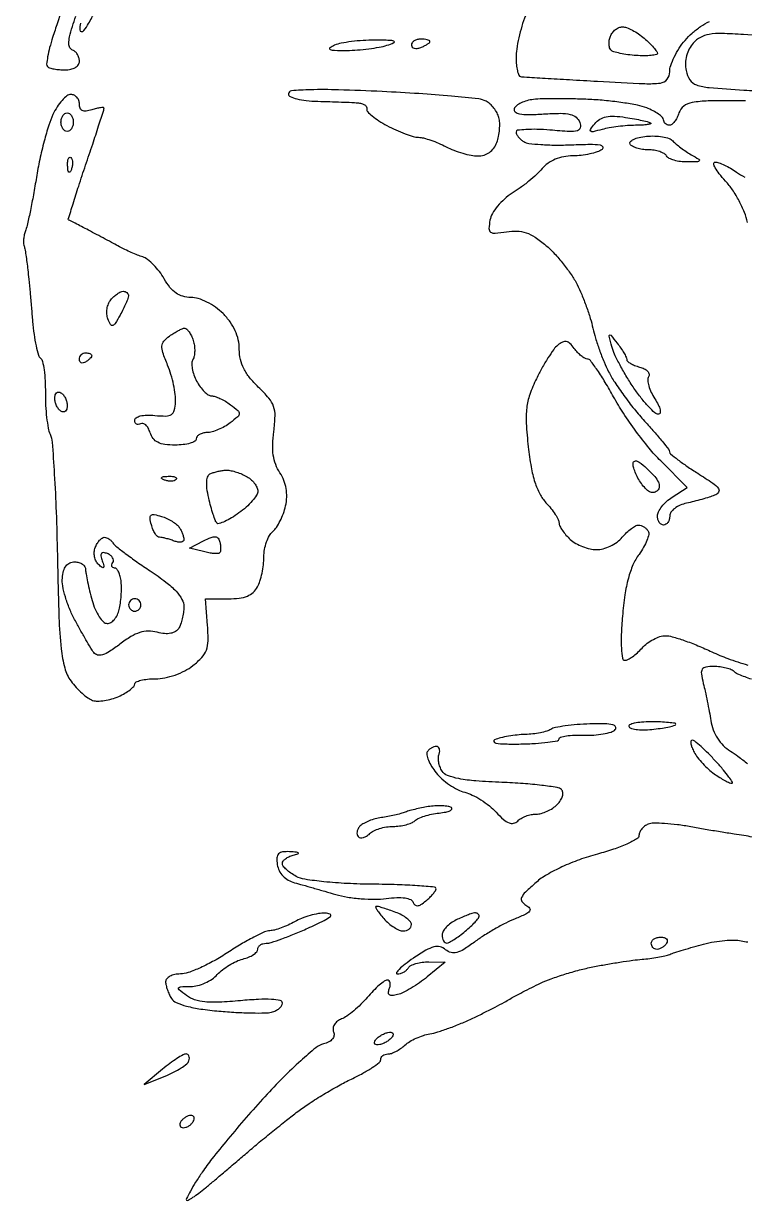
# Model space of a CAD drawing. Extents: x 0 to 102, y 0 to 135.
# Drawn here: x 80.87 to 90.79, y 51.62 to 67.81 of the extents above; entities that cross this region are included whole.
import ezdxf

# ---------------------------------------------------------------- set-up
doc = ezdxf.new("R2010")
doc.units = 0
doc.header["$MEASUREMENT"] = 0

msp = doc.modelspace()

# ---------------------------------------------------------------- linework, layer by layer
for points in [[(81.580833, 68.576459, -0.000082), (81.449096, 68.169478, -0.000078), (81.335491, 67.818898, -0.000374), (81.270583, 67.619209, 0.014102), (81.229288, 67.479205, 0.020731), (81.201652, 67.353949, 0.016828), (81.187064, 67.251947, 0.227244), (81.199241, 67.217359, 0.126259), (81.228716, 67.199922, 0.024905), (81.288979, 67.185607, 0.024952), (81.36273, 67.1757, 0.020912), (81.4416, 67.1724, 0.054559), (81.519632, 67.18094, 0.082093), (81.583015, 67.206391, 0.104704), (81.624213, 67.245104, 0.153142), (81.639, 67.29225, 0.072343), (81.631997, 67.340397, 0.066559), (81.611508, 67.386058, 0.070357), (81.581188, 67.422409, 0.103713), (81.545411, 67.443296, -0.199137), (81.508149, 67.475641, -0.113425), (81.493926, 67.534553, -0.060013), (81.504099, 67.627622, -0.017308), (81.54184, 67.767596, -0.005163), (81.587866, 67.912128, -0.002009)], [(81.65388, 67.813923, 0.067411), (81.642472, 67.7223, 0.387706), (81.664056, 67.699153, 0.244846), (81.700512, 67.714552, 0.046444), (81.765818, 67.810404, 0.012046), (81.852327, 67.9761, 0.002064)], [(87.775687, 67.917095, 0.022619), (87.725869, 67.774165, 0.017122), (87.683813, 67.613429, 0.017406), (87.654712, 67.459509, 0.038031), (87.6456, 67.339888, 0.023701), (87.650207, 67.242751, 0.036235), (87.664238, 67.159626, 0.040401), (87.684458, 67.098698, 0.268922), (87.70905, 67.080227, 0.014514), (87.756876, 67.075923, 0.000204), (88.045889, 67.058465, 0.000569), (88.38105, 67.03874, 0.000375), (88.766634, 67.016777, 0.002493), (89.419607, 66.983341, 0.043583), (89.631683, 66.992027, 0.189694), (89.723887, 67.042755, 0.175093), (89.760684, 67.144759, -0.08199), (89.775166, 67.232726, -0.031186), (89.82248, 67.348121, -0.029864), (89.89059, 67.469547, -0.032164), (89.971173, 67.578869, -0.038495), (90.068382, 67.677833, -0.031376), (90.186231, 67.768291, -0.032418), (90.305976, 67.837988, -0.06846)], [(91.3257, 67.617672), (90.775599, 67.657496, 0.01072), (90.475337, 67.672771, 0.049287), (90.301666, 67.66075, 0.085049), (90.183445, 67.619291, 0.083185), (90.084735, 67.54061, 0.062188), (90.028994, 67.460453, 0.057397), (89.992838, 67.366885, 0.056272), (89.978415, 67.265746, 0.055241), (89.986748, 67.163283, 0.095915), (90.038225, 67.035428, 0.16915), (90.127029, 66.96627, 0.060738), (90.30359, 66.929521, 0.004795), (90.782191, 66.893902, 0.01136), (91.09028, 66.880962, 0.011935)], [(90.802651, 66.748928, 0.004389), (90.287951, 66.744692, 0.041353), (90.068219, 66.722719, 0.115557), (89.952933, 66.672281, 0.156497), (89.8875, 66.5802, -0.039709), (89.861132, 66.515447, -0.0497), (89.826396, 66.460702, -0.058089), (89.788984, 66.422942, -0.170109), (89.754899, 66.411, -0.093117), (89.724781, 66.416658, -0.096355), (89.699177, 66.432836, -0.099208), (89.68204, 66.456973, -0.105293), (89.676, 66.485336, 0.203556), (89.661391, 66.519735, 0.0385), (89.607659, 66.564134, 0.035571), (89.532441, 66.609479, 0.026021), (89.44335, 66.649198, 0.042895), (89.317867, 66.685498, 0.012172), (89.117508, 66.720206, 0.012167), (88.888394, 66.748494, 0.012595), (88.6608, 66.765211, 0.005964), (88.433732, 66.773436, 0.005937), (88.206195, 66.776258, 0.005831), (88.007344, 66.774044, 0.02309), (87.88541, 66.765622, 0.038955), (87.796257, 66.748197, 0.044197), (87.714742, 66.717587, 0.049273), (87.651711, 66.679287, 0.140515), (87.621058, 66.638722, 0.327914), (87.632893, 66.595252, 0.124039), (87.693687, 66.56778, 0.048745), (87.817899, 66.557798, 0.011646), (88.025104, 66.566196, -0.013162), (88.257314, 66.574903, -0.060192), (88.391266, 66.560233, -0.114542), (88.472712, 66.520143, -0.130455), (88.523516, 66.449853, -0.141282), (88.529831, 66.37635, -0.288543), (88.491626, 66.335897, -0.076913), (88.383645, 66.325214, -0.006958), (88.11231, 66.343917, 0.013083), (87.933362, 66.354052, 0.0219), (87.782696, 66.352035, 0.017831), (87.66673, 66.341238, 0.37706), (87.6456, 66.317203, 0.122765), (87.653022, 66.287429, 0.04711), (87.676664, 66.251561, 0.04303), (87.710889, 66.215762, 0.040689), (87.75135, 66.185604, 0.110686), (87.8215, 66.16089, 0.013003), (87.987569, 66.145527, 0.015065), (88.188689, 66.138261, 0.011805), (88.407, 66.142108, -0.007105), (88.665578, 66.149098, -0.041007), (88.801919, 66.139654, -0.239755), (88.838885, 66.113166, -0.378599), (88.83, 66.077693, -0.070446), (88.762308, 66.044082, -0.026034), (88.659367, 66.015797, -0.025188), (88.542215, 65.996201, -0.027674), (88.427322, 65.989295, 0.046054), (88.302014, 65.977135, 0.051119), (88.185565, 65.942267, 0.054043), (88.084404, 65.886863, 0.065048), (88.004322, 65.813893, -0.030925), (87.92919, 65.735436, -0.01421), (87.822426, 65.642401, -0.014012), (87.704177, 65.550561, -0.018831), (87.591838, 65.474581, 0.043067), (87.487467, 65.396368, 0.037887), (87.39309, 65.298234, 0.039794), (87.321504, 65.195941, 0.085751), (87.287745, 65.106241, 0.033513), (87.273432, 64.989396, 0.258902), (87.296622, 64.941608, 0.179333), (87.356837, 64.925756, 0.015854), (87.515387, 64.94635, -0.049518), (87.659647, 64.955294, -0.074277), (87.783437, 64.932088, -0.063936), (87.90775, 64.870296, -0.027634), (88.05584, 64.759055, -0.030375), (88.172066, 64.648535, -0.018936), (88.294918, 64.506171, -0.018985), (88.40579, 64.356048, -0.032428), (88.484985, 64.221908, -0.018353), (88.549007, 64.082969, -0.011966), (88.613062, 63.918387, -0.012039), (88.667896, 63.754651, -0.022404), (88.7031, 63.6192, 0.022314), (88.738249, 63.483857, 0.012042), (88.792896, 63.320486, 0.011972), (88.856686, 63.15642, 0.018431), (88.920394, 63.018101, 0.028548), (89.00335, 62.875064, 0.012215), (89.129471, 62.69348, 0.01204), (89.273666, 62.505978, 0.015521), (89.415408, 62.341301, -0.006084), (89.546112, 62.19512, -0.009034), (89.656669, 62.063682, -0.004832), (89.746348, 61.950857, -0.155682), (89.758338, 61.918318, 0.214589), (89.772991, 61.88925, 0.007744), (89.873172, 61.810595, 0.013), (89.998197, 61.720556, 0.008612), (90.146084, 61.623474, -0.0087), (90.352008, 61.488239, -0.079275), (90.429808, 61.414781, -0.319227), (90.431736, 61.363879, -0.15731), (90.378734, 61.321141, -0.016064), (90.303851, 61.295122, -0.00691), (90.202454, 61.265033, -0.006829), (90.09351, 61.235936, -0.008965), (89.99325, 61.212523, 0.048658), (89.904245, 61.184139, 0.059972), (89.828941, 61.140445, 0.071463), (89.777706, 61.088918, 0.161347), (89.7606, 61.037288, -0.065727), (89.754277, 60.989393, -0.083036), (89.735749, 60.948803, -0.099156), (89.708262, 60.921655, -0.14642), (89.676, 60.912, -0.146046), (89.643738, 60.921629, -0.099209), (89.616251, 60.948704, -0.083165), (89.597724, 60.989184, -0.065914), (89.5914, 61.03695, -0.122353), (89.605648, 61.094304, -0.045333), (89.651406, 61.164513, -0.041542), (89.717515, 61.2353, -0.039141), (89.795677, 61.295747), (89.999953, 61.429594), (89.636677, 61.79287, -0.024747), (89.476985, 61.969203, -0.013162), (89.29635, 62.201897, -0.013071), (89.123849, 62.449951, -0.019784), (88.98825, 62.675169, 0.010332), (88.873524, 62.874136, 0.015592), (88.764751, 63.042024, 0.010332), (88.668873, 63.17443, 0.231525), (88.627827, 63.195196, -0.12971), (88.591748, 63.205232, -0.037138), (88.54355, 63.238457, -0.03469), (88.492715, 63.285543, -0.030745), (88.446631, 63.341057, 0.040559), (88.388017, 63.408914, 0.145098), (88.337951, 63.43556, 0.166796), (88.285787, 63.42876, 0.0582), (88.22143, 63.38692, 0.062682), (88.164252, 63.325896, 0.014828), (88.085533, 63.210342, 0.015032), (88.00238, 63.071086, 0.014311), (87.926299, 62.924814, 0.028432), (87.835853, 62.707351, 0.054739), (87.793268, 62.523765, 0.044303), (87.786885, 62.3112, 0.013061), (87.814473, 61.986077, 0.015874), (87.854015, 61.710504, 0.033365), (87.905605, 61.500569, 0.043183), (87.972254, 61.340245, 0.06858), (88.058149, 61.219225, -0.020844), (88.126922, 61.139617, -0.024452), (88.185028, 61.058558, -0.024448), (88.226769, 60.986351, -0.119378), (88.2378, 60.940809, 0.117275), (88.247995, 60.897942, 0.032728), (88.283246, 60.838106, 0.031112), (88.333299, 60.773619, 0.028256), (88.392511, 60.713612, 0.055476), (88.466882, 60.659986, 0.036201), (88.562638, 60.614729, 0.036231), (88.663772, 60.583807, 0.056131), (88.75441, 60.5736, 0.068475), (88.844344, 60.585975, 0.043661), (88.943292, 60.623302, 0.043197), (89.035781, 60.678035, 0.060577), (89.10647, 60.7428, -0.025184), (89.167838, 60.807567, -0.029474), (89.232415, 60.862297, -0.030558), (89.291447, 60.901229, -0.131228), (89.331779, 60.912, -0.087306), (89.366328, 60.905921, -0.053347), (89.403616, 60.887681, -0.051439), (89.437843, 60.86088, -0.062611), (89.46338, 60.829212, -0.191939), (89.471732, 60.781784, -0.041739), (89.447642, 60.700581, -0.037813), (89.40182, 60.605092, -0.028418), (89.337956, 60.507575, 0.057296), (89.255051, 60.363505, 0.036362), (89.191315, 60.180427, 0.029252), (89.143694, 59.95004, 0.015428), (89.110313, 59.659762, 0.010193), (89.0941, 59.403787, 0.024135), (89.09513, 59.212829, 0.025998), (89.109254, 59.079621, 0.368765), (89.143018, 59.0508, 0.125925), (89.185172, 59.061588, 0.029805), (89.247152, 59.100502, 0.02882), (89.315129, 59.155234, 0.02494), (89.3799, 59.22, -0.048213), (89.450971, 59.284748, -0.039764), (89.537709, 59.339497, -0.041352), (89.626257, 59.377029, -0.079729), (89.702099, 59.3892, -0.07026), (89.795718, 59.375979, -0.013528), (89.95935, 59.32399, -0.01416), (90.148372, 59.252193, -0.012639), (90.340423, 59.167209, 0.024264), (90.560059, 59.076064, 0.013621), (90.834601, 58.985813, 0.013568)], [(90.828522, 65.0739, 0.048011), (90.788786, 65.211363, 0.027151), (90.716172, 65.369016, 0.026881), (90.624878, 65.521431, 0.039506), (90.527661, 65.64354, -0.019334), (90.441377, 65.743379, -0.042747), (90.385514, 65.827066, -0.086368), (90.366571, 65.88222, -0.461447), (90.384634, 65.9034, -0.085864), (90.435803, 65.894548, -0.022961), (90.51255, 65.863132, -0.02257), (90.597817, 65.818788, -0.02158), (90.680063, 65.766318, 0.033141), (90.792341, 65.698288, 0.102486)], [(90.88385, 58.789377, -0.007432), (90.711984, 58.854779, -0.092225), (90.65313, 58.891875, 0.090136), (90.608175, 58.920472, 0.032887), (90.536314, 58.944367, 0.031318), (90.452482, 58.96072, 0.03252), (90.368318, 58.9662, 0.036164), (90.255819, 58.958053, 0.21969), (90.208125, 58.927003, 0.18007), (90.195455, 58.866024, 0.023421), (90.222073, 58.73355, -0.007312), (90.247674, 58.624457, -0.003763), (90.2767, 58.487166, -0.003739), (90.304453, 58.345418, -0.00564), (90.326312, 58.221495, 0.049253), (90.360485, 58.093926, 0.052602), (90.418443, 57.97848, 0.053817), (90.497794, 57.879933, 0.056353), (90.595226, 57.802301, -0.020117), (90.699746, 57.730732, -0.008872), (90.832253, 57.628235, -0.008764)], [(90.895669, 56.61603, 0.045261), (90.781537, 56.641115, -0.006619), (90.646895, 56.659969, -0.002399), (90.456294, 56.690174, -0.002378), (90.247941, 56.725235, -0.002831), (90.051714, 56.760362, 0.013794), (89.86591, 56.789434, 0.016319), (89.688913, 56.806297, 0.015274), (89.5399, 56.811039, 0.092177), (89.464118, 56.797047, 0.066863), (89.415747, 56.770626, 0.062353), (89.374765, 56.731829, 0.066585), (89.347005, 56.687083, 0.105968), (89.3376, 56.643205, -0.270582), (89.308812, 56.593903, -0.022411), (89.171097, 56.524128, -0.02491), (88.986979, 56.451794, -0.015864), (88.76655, 56.385342, 0.02127), (88.518252, 56.307551, 0.021506), (88.278393, 56.209194, 0.022828), (88.070291, 56.101434, 0.04759), (87.921676, 55.995659, 0.012006), (87.774957, 55.862314, 0.096861), (87.7226, 55.788349, 0.258794), (87.727166, 55.733858, 0.118172), (87.781352, 55.683837, -0.094405), (87.832706, 55.640717, -0.351755), (87.833006, 55.601396, -0.117396), (87.77891, 55.558695, -0.01277), (87.632175, 55.495102, 0.02225), (87.504109, 55.436692, 0.012025), (87.351711, 55.354138, 0.011956), (87.200257, 55.262443, 0.018431), (87.07435, 55.175345, -0.018538), (86.927782, 55.074002, -0.077725), (86.829945, 55.031158, -0.132884), (86.752073, 55.031673, -0.105867), (86.677343, 55.070747, 0.116231), (86.600194, 55.109095, 0.122553), (86.51563, 55.10791, 0.068728), (86.404947, 55.061745, 0.016116), (86.234904, 54.95404, 0.01348), (86.118521, 54.870283, 0.03168), (86.037647, 54.800191, 0.071581), (86.002839, 54.754444, 0.572003), (86.013569, 54.7362, 0.074353), (86.055407, 54.742456, 0.053132), (86.09902, 54.761051, 0.053111), (86.137755, 54.788432, 0.074082), (86.1651, 54.8208, -0.140789), (86.200723, 54.853163, -0.043591), (86.268901, 54.879655, -0.039702), (86.354065, 54.897285, -0.034546), (86.445043, 54.902358), (86.6727, 54.899315), (86.424925, 54.696769, -0.019023), (86.318265, 54.616147, -0.01744), (86.202711, 54.541372, -0.017751), (86.094931, 54.481937, -0.05322), (86.016392, 54.452184, -0.035134), (85.943323, 54.43847, -0.181373), (85.904078, 54.448221, -0.268165), (85.889948, 54.477895, -0.071826), (85.901962, 54.530873, 0.053132), (85.914275, 54.577111, 0.095978), (85.912819, 54.616136, 0.14454), (85.898313, 54.641722, 0.194382), (85.873865, 54.6516, 0.159019), (85.833829, 54.638537, 0.020701), (85.762639, 54.581882, 0.022419), (85.681652, 54.505152, 0.017013), (85.599735, 54.414263, -0.0228), (85.511896, 54.319043, -0.020833), (85.413164, 54.229172, -0.021349), (85.318224, 54.156384, -0.061325), (85.245037, 54.11745, 0.072219), (85.188196, 54.085611, 0.091275), (85.147911, 54.040954, 0.104459), (85.129649, 53.989938, 0.126165), (85.13549, 53.939545, -0.13266), (85.140851, 53.887498, -0.135577), (85.119175, 53.840319, -0.102577), (85.069876, 53.801567, -0.053373), (84.996218, 53.774254, 0.110352), (84.892659, 53.721874, 0.011294), (84.683206, 53.5416, 0.013659), (84.441531, 53.311636, 0.010495), (84.190037, 53.048046, 0.006148), (83.934464, 52.761678, 0.005769), (83.680453, 52.463026, 0.005751), (83.461262, 52.192945, 0.019713), (83.327977, 52.010461, 0.007944), (83.23764, 51.871223, 0.012858), (83.1658, 51.749708, 0.006547), (83.110476, 51.647251, 0.327903), (83.113747, 51.625853, 0.338714), (83.133573, 51.623216, 0.013141), (83.20068, 51.664104, 0.018682), (83.281612, 51.720773, 0.011512), (83.372663, 51.793093, 0.001719), (83.486153, 51.888241, 0.000705), (83.63952, 52.018093, 0.000698), (83.803779, 52.157959, 0.000894), (83.954556, 52.287176, -0.004585), (84.112876, 52.420843, -0.002862), (84.300685, 52.574675, -0.002871), (84.487554, 52.72419, -0.005212), (84.6423, 52.843953, -0.016664), (84.800865, 52.955934, -0.0095), (84.999338, 53.081078, -0.00948), (85.204113, 53.199579, -0.015479), (85.38255, 53.291274, 0.014614), (85.536516, 53.370057, 0.021532), (85.666357, 53.448816, 0.017821), (85.765055, 53.519866, 0.231829), (85.7844, 53.559347, -0.127744), (85.792032, 53.588732, -0.100746), (85.813507, 53.613766, -0.089411), (85.845632, 53.630596, -0.07621), (85.883489, 53.6364, 0.087477), (85.930827, 53.644746, 0.032674), (85.992819, 53.67201, 0.031158), (86.057962, 53.711233, 0.032837), (86.11653, 53.757626, -0.050459), (86.183033, 53.806598, -0.027451), (86.273148, 53.853399, -0.02707), (86.37096, 53.891337, -0.038398), (86.461592, 53.913431, 0.035563), (86.568229, 53.938788, 0.011394), (86.722518, 53.991176, 0.011303), (86.892161, 54.057507, 0.012402), (87.0534, 54.129538, 0.003804), (87.208456, 54.204927, 0.004017), (87.359546, 54.281331, 0.003841), (87.488719, 54.349223, 0.018152), (87.561, 54.391369, -0.016808), (87.629166, 54.431361, -0.004791), (87.737602, 54.488835, -0.004818), (87.86133, 54.551399, -0.005091), (87.984, 54.610405, -0.023264), (88.127427, 54.669637, -0.010985), (88.317377, 54.73325, -0.01086), (88.519501, 54.791254, -0.015064), (88.7031, 54.833782, -0.006097), (88.883652, 54.867627, -0.005072), (89.076397, 54.899318, -0.005123), (89.253498, 54.92474, -0.013818), (89.3799, 54.938022, 0.013343), (89.486376, 54.949108, 0.011853), (89.596423, 54.966205, 0.011986), (89.694713, 54.986315, 0.0354), (89.7606, 55.006447, -0.01515), (89.83079, 55.031041, -0.003542), (89.949917, 55.067845, -0.003649), (90.087643, 55.108234, -0.003575), (90.226883, 55.146892, -0.022992), (90.369909, 55.178528, -0.021278), (90.51898, 55.19789, -0.021815), (90.653087, 55.203659, -0.063872), (90.744676, 55.191852, 0.060131), (90.833065, 55.179787, 0.024433)]]:
    msp.add_lwpolyline(points, format="xyb")
for points in [[(89.1105, 67.7646, -0.092077), (89.167677, 67.753981, -0.02979), (89.246361, 67.718195, -0.028554), (89.330954, 67.667086, -0.028474), (89.409255, 67.606627, -0.014175), (89.47902, 67.542567, -0.01933), (89.537895, 67.480746, -0.016472), (89.582169, 67.427036, -0.165604), (89.5914, 67.39993, -0.356827), (89.576561, 67.381785, -0.024235), (89.505818, 67.370994, -0.026035), (89.411756, 67.366208, -0.015669), (89.300058, 67.369845, -0.016927), (89.184296, 67.381195, -0.020834), (89.077405, 67.399902, -0.019757), (88.99037, 67.422536, -0.12349), (88.951207, 67.445993, -0.128749), (88.932789, 67.477477, -0.058521), (88.925307, 67.524958, -0.052404), (88.928897, 67.579849, -0.049136), (88.943793, 67.634051, -0.071513), (88.971657, 67.68396, -0.063704), (89.013428, 67.726251, -0.066847), (89.062178, 67.754871, -0.099669)], [(85.6998, 67.581021, 0.017149), (85.541637, 67.576629, 0.01624), (85.381228, 67.561419, 0.016439), (85.240283, 67.53869, 0.053325), (85.1499, 67.5108, 0.046299), (85.084849, 67.475399, 0.598508), (85.086986, 67.453837, 0.094111), (85.146088, 67.441504, 0.006349), (85.3191, 67.440579, 0.016683), (85.464156, 67.446488, 0.013235), (85.620223, 67.462232, 0.013443), (85.764286, 67.484579, 0.0323), (85.869, 67.5108, 0.021925), (85.966573, 67.546835, 0.666152), (85.966532, 67.565977, 0.093106), (85.909353, 67.578028, 0.003875)], [(86.3343, 67.5954, 0.062722), (86.285779, 67.589289, 0.08088), (86.244677, 67.571329, 0.098158), (86.217171, 67.544707, 0.152681), (86.2074, 67.513455, 0.184534), (86.217762, 67.486334, 0.147206), (86.244677, 67.469886, 0.100118), (86.285709, 67.467558, 0.055937), (86.3343, 67.480206, 0.02136), (86.382908, 67.501282, 0.030395), (86.423923, 67.524365, 0.030693), (86.45383, 67.546389, 0.222225), (86.4612, 67.562151, 0.289661), (86.453071, 67.575005, 0.046727), (86.423923, 67.585633, 0.039339), (86.38293, 67.592991, 0.024748)], [(85.80555, 66.874046, 0.003941), (85.203384, 66.897611, 0.014005), (84.817178, 66.898855, 0.012654), (84.55592, 66.885757, 0.392298), (84.5154, 66.842061, 0.296506), (84.539729, 66.804642, 0.042535), (84.630325, 66.773328, 0.035926), (84.759192, 66.750418, 0.020441), (84.91725, 66.740407, -0.001977), (85.081876, 66.736072, -0.002059), (85.244226, 66.730485, -0.001979), (85.384548, 66.724521, -0.009026), (85.46606, 66.719257, -0.048045), (85.520861, 66.709367, -0.077208), (85.563957, 66.689671, -0.109753), (85.58903, 66.663782, -0.209043), (85.59296, 66.63561, 0.26277), (85.601981, 66.598802, 0.030951), (85.665772, 66.538821, 0.030615), (85.757006, 66.472086, 0.020296), (85.869, 66.406506, 0.016541), (85.992515, 66.345914, 0.016952), (86.11877, 66.294149, 0.016954), (86.23108, 66.25677, 0.065535), (86.30348, 66.245346, -0.057231), (86.372986, 66.235554, -0.018649), (86.472392, 66.205718, -0.018312), (86.581251, 66.164057, -0.019653), (86.68418, 66.115421, 0.027728), (86.791102, 66.066993, 0.021564), (86.912035, 66.026013, 0.022019), (87.028408, 65.997587, 0.048247), (87.119576, 65.988521, 0.072895), (87.205446, 66.00087, 0.082716), (87.28015, 66.037272, 0.081516), (87.339835, 66.096452, 0.068271), (87.3819, 66.175195, 0.038748), (87.405469, 66.258139, 0.028648), (87.418986, 66.352605, 0.029218), (87.421397, 66.443868, 0.056003), (87.410906, 66.516274, 0.061243), (87.385418, 66.58044, 0.041785), (87.3421, 66.645989, 0.041936), (87.288772, 66.703083, 0.063959), (87.233182, 66.741764, 0.093271), (87.131907, 66.772446, 0.003944), (86.757104, 66.810159, 0.006668), (86.30982, 66.845595, 0.004682)], [(81.521739, 66.834, 0.166101), (81.467806, 66.815575, 0.044813), (81.400613, 66.753233, 0.040242), (81.332602, 66.664293, 0.03238), (81.274057, 66.55905, 0.035355), (81.21734, 66.413786, 0.011324), (81.153514, 66.190908, 0.011235), (81.093473, 65.938793, 0.012329), (81.046844, 65.6919, -0.00436), (81.006147, 65.45585, -0.005365), (80.963899, 65.236382, -0.004482), (80.924816, 65.052902, -0.038559), (80.900396, 64.9728, 0.034892), (80.88325, 64.918003, 0.029707), (80.872755, 64.858326, 0.030793), (80.869797, 64.802698, 0.070636), (80.876031, 64.7613, -0.028362), (80.887484, 64.713211, -0.005803), (80.901884, 64.626998, -0.006094), (80.916253, 64.526271, -0.00569), (80.928522, 64.4229, -0.00264), (80.941596, 64.294499, -0.000923), (80.959084, 64.109689, -0.000916), (80.977579, 63.90626, -0.001071), (80.994372, 63.71305, 0.013344), (81.014303, 63.534609, 0.018397), (81.042332, 63.375822, 0.015205), (81.073846, 63.248104, 0.16806), (81.103362, 63.20545, -0.182848), (81.130717, 63.163389, -0.018834), (81.151965, 63.044786, -0.021503), (81.166318, 62.896679, -0.015563), (81.170047, 62.7309, 0.015038), (81.17375, 62.55819, 0.015849), (81.187858, 62.389031, 0.015664), (81.209159, 62.244398, 0.066126), (81.235809, 62.161092, -0.092577), (81.264497, 62.051954, -0.003218), (81.293555, 61.612194, -0.005906), (81.318498, 61.090022, -0.004083), (81.334914, 60.498658, 0.002967), (81.356809, 59.640896, 0.019153), (81.386993, 59.208881, 0.039131), (81.436626, 58.945523, 0.091293), (81.522952, 58.765244, 0.027692), (81.593741, 58.678423, 0.025668), (81.675419, 58.597611, 0.026566), (81.75559, 58.533357, 0.073809), (81.819629, 58.500411, 0.084393), (81.888241, 58.489379, 0.034873), (81.982307, 58.496796, 0.033249), (82.084319, 58.51906, 0.03656), (82.179179, 58.554164, 0.024801), (82.263891, 58.597956, 0.033423), (82.335416, 58.646213, 0.03532), (82.38674, 58.692233, 0.194712), (82.4004, 58.72598, -0.296147), (82.418251, 58.753475, -0.04369), (82.484028, 58.776138, -0.037594), (82.575987, 58.791859, -0.023547), (82.685091, 58.797, 0.050048), (82.813463, 58.809882, 0.0346), (82.954306, 58.848739, 0.034451), (83.089329, 58.906983, 0.047635), (83.200248, 58.978285, 0.038619), (83.322626, 59.090864, 0.100134), (83.385, 59.192535, 0.084983), (83.408441, 59.320539, 0.022735), (83.401398, 59.528185), (83.372081, 59.8968), (83.686964, 59.8968, 0.030264), (83.837514, 59.905921, 0.066387), (83.949029, 59.934824, 0.085788), (84.030529, 59.985618, 0.087953), (84.089423, 60.060438, 0.047697), (84.123049, 60.140849, 0.022909), (84.151274, 60.249152, 0.022475), (84.170594, 60.365759, 0.02982), (84.177, 60.473079, -0.043611), (84.185977, 60.575804, -0.039988), (84.212679, 60.678549, -0.042394), (84.251848, 60.766508, -0.093873), (84.298462, 60.822887, 0.073212), (84.348991, 60.879132, 0.030205), (84.400464, 60.967927, 0.029084), (84.445064, 61.071445, 0.033126), (84.475139, 61.175084, 0.044885), (84.490679, 61.297283, 0.051777), (84.482857, 61.414429, 0.052767), (84.451425, 61.525586, 0.049798), (84.396978, 61.630034, -0.056157), (84.339269, 61.744253, -0.052023), (84.306567, 61.871423, -0.044583), (84.29787, 62.019586, -0.025769), (84.312503, 62.197646, 0.024314), (84.330685, 62.411272, 0.09282), (84.310949, 62.542907, 0.094101), (84.245076, 62.657537, 0.025383), (84.100002, 62.810178, -0.031926), (83.980256, 62.939515, -0.053831), (83.899879, 63.063405, -0.060769), (83.854124, 63.190096, -0.056355), (83.8386, 63.327392, 0.054186), (83.824377, 63.458252, 0.052362), (83.782343, 63.5846, 0.049657), (83.712459, 63.705246, 0.040307), (83.615564, 63.819164, 0.041732), (83.512402, 63.906406, 0.038075), (83.393079, 63.97833, 0.040147), (83.27375, 64.026836, 0.076001), (83.171414, 64.042735, -0.068837), (83.061851, 64.058161, -0.083088), (82.968093, 64.102659, -0.072316), (82.884602, 64.180956, -0.038958), (82.805342, 64.298004, 0.03299), (82.738723, 64.398954, 0.031684), (82.658567, 64.491718, 0.033293), (82.577354, 64.564144, 0.090289), (82.509242, 64.599744, -0.018574), (82.439255, 64.624397, -0.009349), (82.352795, 64.660393, -0.00927), (82.264701, 64.700982, -0.013578), (82.1889, 64.740199, 0.002294), (82.106306, 64.785322, 0.000965), (81.994849, 64.845273, 0.000955), (81.875455, 64.908903, 0.001243), (81.7659, 64.966673, 0.001224), (81.667141, 65.018129, 0.00183), (81.580572, 65.062563, 0.000755), (81.50622, 65.100242, 0.039721), (81.491397, 65.106303, -0.410351), (81.485704, 65.117151, -0.000742), (81.551198, 65.331137, -0.004294), (81.628387, 65.574546, -0.002573), (81.724047, 65.862423, 0.001216), (81.821162, 66.152045, 0.001915), (81.902978, 66.401208, 0.000458), (81.973568, 66.619678, 0.07806), (81.9774, 66.644071, 0.414702), (81.967882, 66.653573, 0.031295), (81.927697, 66.650989, 0.028875), (81.873097, 66.640797, 0.016266), (81.8082, 66.6225, -0.042184), (81.729719, 66.604702, -0.144755), (81.678572, 66.61237, -0.197727), (81.649208, 66.644269, -0.088639), (81.639, 66.701399, 0.087175), (81.630105, 66.752031, 0.094343), (81.604555, 66.795048, 0.100163), (81.566471, 66.823823, 0.112318)], [(81.4698, 66.5802, -0.148195), (81.502063, 66.570423, -0.098894), (81.529549, 66.542923, -0.082425), (81.548081, 66.501814, -0.064853), (81.5544, 66.4533, -0.064853), (81.548081, 66.404786, -0.082425), (81.529549, 66.363677, -0.098894), (81.502063, 66.336177, -0.148195), (81.4698, 66.3264, -0.148195), (81.437537, 66.336177, -0.098894), (81.410051, 66.363677, -0.082425), (81.391519, 66.404786, -0.064853), (81.3852, 66.4533, -0.064853), (81.391519, 66.501814, -0.082425), (81.410051, 66.542923, -0.098894), (81.437537, 66.570423, -0.148195)], [(89.152489, 66.519757, -0.007232), (89.274578, 66.499121, -0.010057), (89.383201, 66.476874, -0.006882), (89.472872, 66.45532, -0.11571), (89.49975, 66.441326, -0.593753), (89.497223, 66.429542, -0.035048), (89.452162, 66.419569, -0.024157), (89.380538, 66.412422, -0.011618), (89.28825, 66.409845, 0.018046), (89.178378, 66.405363, 0.011708), (89.051855, 66.392633, 0.011775), (88.928731, 66.374373, 0.021813), (88.83, 66.352874, -0.008379), (88.705434, 66.322224, -0.227359), (88.673234, 66.329513, -0.39981), (88.669718, 66.354399, -0.016585), (88.729489, 66.43246, -0.086859), (88.799216, 66.492498, -0.083713), (88.886071, 66.526242, -0.062827), (88.999669, 66.535123, -0.026384)], [(89.8029, 66.194803, 0.033337), (89.847096, 66.15266, 0.013583), (89.912351, 66.101192, 0.013369), (89.985719, 66.049486, 0.016619), (90.0567, 66.005581, -0.007578), (90.161872, 65.943128, -0.408277), (90.167003, 65.922564, -0.257981), (90.144121, 65.908999, -0.004721), (89.998243, 65.905973, -0.034499), (89.907265, 65.911225, -0.03962), (89.822101, 65.929007, -0.04348), (89.753919, 65.955604, -0.140508), (89.7183, 65.988, 0.128561), (89.684188, 66.020519, 0.04604), (89.622178, 66.047749, 0.041947), (89.545469, 66.066351, 0.038534), (89.4645, 66.0726, -0.036116), (89.383778, 66.078438, -0.040429), (89.307816, 66.095842, -0.044352), (89.246744, 66.12128, -0.134273), (89.214087, 66.15172, -0.33771), (89.217258, 66.184049, -0.095683), (89.26079, 66.215845, -0.056077), (89.33912, 66.242502, -0.028713), (89.441744, 66.258914, -0.032997), (89.553818, 66.26286, -0.036244), (89.661913, 66.251662, -0.039015), (89.751604, 66.228408, -0.124794)], [(81.520912, 65.965087, -0.126455), (81.537261, 65.937429, -0.060344), (81.543958, 65.896372, -0.05415), (81.540792, 65.849203, -0.051402), (81.527591, 65.802937, -0.054073), (81.508848, 65.767687, -0.470617), (81.49343, 65.766228, -0.168741), (81.481474, 65.790911, -0.018894), (81.476479, 65.85405, -0.028489), (81.477409, 65.912947, -0.077125), (81.486776, 65.953554, -0.208169), (81.502397, 65.968997, -0.296942)], [(82.241559, 64.1268, -0.084899), (82.269681, 64.12199, -0.097513), (82.293111, 64.108162, -0.105786), (82.308219, 64.087545, -0.117747), (82.312802, 64.06335, -0.07822), (82.305377, 64.027337, -0.01217), (82.278066, 63.959707, -0.013299), (82.241497, 63.880953, -0.01123), (82.198763, 63.799623, -0.011339), (82.13179, 63.685035, -0.18055), (82.096871, 63.657826, -0.357366), (82.066842, 63.669881, -0.034062), (82.031101, 63.746896, -0.073656), (82.016596, 63.811954, -0.05558), (82.019436, 63.88523, -0.056118), (82.038205, 63.955252, -0.079847), (82.070899, 64.010623, -0.034359), (82.113274, 64.05508, -0.035764), (82.160803, 64.092673, -0.038254), (82.206389, 64.118848, -0.111648)], [(83.087669, 63.6192, -0.195505), (83.115427, 63.607915, -0.048707), (83.147676, 63.56972, -0.042452), (83.178792, 63.515247, -0.031713), (83.20386, 63.450757, -0.042128), (83.22005, 63.379403, -0.038833), (83.224656, 63.304351, -0.041146), (83.217963, 63.236677, -0.093458), (83.199582, 63.18889, 0.135145), (83.184932, 63.138867, 0.046742), (83.190786, 63.063151, 0.042333), (83.21332, 62.976775, 0.037915), (83.250717, 62.892033, 0.034127), (83.29949, 62.814175, 0.040556), (83.355937, 62.748358, 0.044928), (83.411505, 62.702402, 0.151446), (83.456026, 62.6886, -0.083499), (83.504133, 62.68051, -0.025881), (83.572373, 62.65286, -0.025078), (83.646728, 62.613498, -0.025164), (83.71668, 62.566931, -0.016176), (83.81891, 62.485939, -0.225794), (83.837741, 62.444256, -0.213257), (83.817823, 62.401952, -0.014373), (83.7117, 62.315821, -0.03568), (83.636053, 62.266074, -0.028943), (83.548713, 62.223614, -0.029832), (83.463238, 62.193859, -0.064383), (83.39445, 62.183691, 0.055083), (83.337817, 62.176389, 0.073748), (83.28989, 62.156939, 0.092324), (83.257707, 62.128891, 0.169034), (83.2464, 62.0964, -0.27491), (83.227003, 62.063787, -0.053598), (83.161095, 62.036651, -0.043338), (83.067272, 62.017939, -0.027566), (82.956001, 62.0118, -0.030663), (82.81363, 62.020539, -0.084401), (82.7176, 62.049302, -0.1142), (82.653581, 62.1018, -0.087527), (82.61151, 62.182228, 0.048846), (82.585056, 62.243946, 0.081387), (82.550246, 62.28834, 0.11865), (82.513077, 62.308995, 0.209118), (82.478909, 62.304136, -0.098417), (82.448971, 62.292956, -0.175711), (82.423462, 62.297775, -0.169783), (82.406385, 62.318056, -0.091128), (82.4004, 62.350619, -0.251945), (82.419896, 62.386855, -0.084915), (82.476653, 62.411802, -0.056535), (82.563902, 62.423365, -0.028864), (82.674481, 62.419062, 0.023203), (82.828808, 62.411306, 0.145116), (82.903845, 62.433242, 0.191028), (82.943776, 62.489096, 0.045723), (82.96135, 62.604, 0.047599), (82.957813, 62.70578, 0.020447), (82.934692, 62.839863, 0.020012), (82.898223, 62.981705, 0.024922), (82.852643, 63.109938, -0.014365), (82.786494, 63.284292, -0.099582), (82.774225, 63.374358, -0.163209), (82.801314, 63.440884, -0.057355), (82.878044, 63.511788, -0.018527), (82.938884, 63.552905, -0.020941), (83.000215, 63.587648, -0.02071), (83.054328, 63.612603, -0.097985)], [(89.03712, 63.41268, -0.015977), (89.087383, 63.345513, -0.0195), (89.129836, 63.279497, -0.018354), (89.160872, 63.222114, -0.115278), (89.1684, 63.189897, 0.216183), (89.180034, 63.164248, 0.046373), (89.220603, 63.134886, 0.040569), (89.278058, 63.106939, 0.02897), (89.346112, 63.084861, -0.052954), (89.410179, 63.06063, -0.090402), (89.455662, 63.026218, -0.13186), (89.475781, 62.987628, -0.195416), (89.469496, 62.950484, 0.162312), (89.458083, 62.902124, 0.04678), (89.472295, 62.825571, 0.041743), (89.505673, 62.737025, 0.034042), (89.555314, 62.64869, -0.026981), (89.603793, 62.565203, -0.060833), (89.628882, 62.496604, -0.122573), (89.628229, 62.452531, -0.340305), (89.605194, 62.4348, -0.187303), (89.557055, 62.453489, -0.019456), (89.469101, 62.540418, -0.022053), (89.369565, 62.656631, -0.015901), (89.268654, 62.79435, -0.014408), (89.170099, 62.947523, -0.013248), (89.077606, 63.11041, -0.01338), (89.002895, 63.260008, -0.041919), (88.964109, 63.3654, -0.002776), (88.92581, 63.50749, -0.324151), (88.932341, 63.524369, -0.381676), (88.948739, 63.521815, -0.003161)], [(81.7236, 63.2808, -0.042167), (81.755989, 63.278064, -0.061769), (81.783349, 63.269841, -0.081139), (81.801901, 63.257759, -0.210953), (81.8082, 63.243493, -0.151918), (81.802655, 63.225665, -0.038439), (81.783349, 63.201786, -0.035638), (81.755983, 63.176657, -0.029505), (81.7236, 63.1539, -0.082592), (81.691274, 63.140659, -0.161196), (81.663851, 63.143291, -0.182303), (81.645623, 63.161179, -0.108972), (81.639, 63.191207, -0.093332), (81.64544, 63.225407, -0.09642), (81.663851, 63.254482, -0.099167), (81.69132, 63.273942, -0.105053)], [(81.3852, 62.7309, -0.091204), (81.417594, 62.701589, -0.053126), (81.444949, 62.656696, -0.050746), (81.463525, 62.604134, -0.059645), (81.4698, 62.551714, -0.069308), (81.463571, 62.506995, -0.14379), (81.444949, 62.47745, -0.190139), (81.41734, 62.467467, -0.131946), (81.3852, 62.4771, -0.091204), (81.352806, 62.506411, -0.053126), (81.325451, 62.551304, -0.050746), (81.306875, 62.603866, -0.059645), (81.3006, 62.656286, -0.069308), (81.306829, 62.701005, -0.14379), (81.325451, 62.73055, -0.190139), (81.35306, 62.740533, -0.131946)], [(89.46562, 61.672347, -0.026857), (89.555273, 61.578568, -0.072518), (89.604436, 61.500918, -0.121865), (89.615742, 61.43775, -0.181962), (89.592837, 61.387197, -0.133218), (89.547324, 61.361107, -0.155386), (89.497745, 61.36372, -0.102487), (89.443195, 61.398319, -0.038467), (89.382908, 61.466447, -0.030084), (89.335047, 61.538336, -0.026901), (89.29417, 61.618129, -0.027875), (89.265313, 61.693896, -0.071583), (89.255691, 61.751597, -0.217322), (89.271092, 61.787457, -0.281638), (89.305501, 61.794006, -0.081704), (89.368622, 61.757528, -0.016785)], [(82.85865, 61.582121, -0.028489), (82.917547, 61.581191, -0.077125), (82.958154, 61.571824, -0.208169), (82.973597, 61.556203, -0.296942), (82.969688, 61.537687, -0.126455), (82.942029, 61.521339, -0.060344), (82.900972, 61.514642, -0.05415), (82.853803, 61.517808, -0.051402), (82.807537, 61.531009, -0.054073), (82.772287, 61.549752, -0.470617), (82.770828, 61.56517, -0.168741), (82.795511, 61.577126, -0.018894)], [(83.653812, 61.666721, -0.062068), (83.707908, 61.663252, -0.024537), (83.780494, 61.645712, -0.02383), (83.857941, 61.618855, -0.027493), (83.928762, 61.585823, -0.051313), (83.991354, 61.543557, -0.050647), (84.044331, 61.489262, -0.055185), (84.080546, 61.43171, -0.11333), (84.0924, 61.380084, -0.142694), (84.075623, 61.322494, -0.035201), (84.016415, 61.242526, -0.033167), (83.932742, 61.156924, -0.027934), (83.833729, 61.077732, -0.018488), (83.731356, 61.010395, -0.028599), (83.637875, 60.960815, -0.027777), (83.561801, 60.930877, -0.283441), (83.530231, 60.938369, -0.106932), (83.509276, 60.970893, -0.010925), (83.478763, 61.057861, -0.013245), (83.447069, 61.164418, -0.010198), (83.417968, 61.282203, -0.021568), (83.393537, 61.417461, -0.054986), (83.390979, 61.516959, -0.086723), (83.40869, 61.584304, -0.189978), (83.446515, 61.620626, -0.027283), (83.491302, 61.636222, -0.015437), (83.547002, 61.650426, -0.015377), (83.604211, 61.661312, -0.024347)], [(82.766961, 61.030973, -0.032936), (82.841707, 61.00214, -0.029754), (82.914702, 60.962877, -0.031005), (82.975848, 60.919686, -0.077983), (83.012455, 60.879448, -0.029824), (83.036343, 60.838005, -0.024972), (83.056732, 60.791517, -0.025706), (83.071079, 60.747034, -0.060757), (83.075905, 60.712599, -0.224614), (83.065397, 60.689322, -0.137511), (83.03751, 60.676479, -0.085579), (82.994573, 60.677015, -0.045828), (82.943381, 60.691449, 0.014995), (82.887172, 60.711106, 0.014266), (82.828951, 60.727716, 0.014371), (82.776689, 60.739437, 0.048011), (82.741748, 60.7428, -0.195696), (82.712554, 60.754681, -0.054664), (82.68059, 60.793523, -0.046383), (82.651042, 60.84937, -0.034555), (82.628778, 60.915476, -0.031316), (82.610807, 61.007349, -0.256712), (82.625786, 61.045737, -0.228115), (82.668001, 61.056411, -0.025359)], [(81.981458, 60.7428, -0.090902), (82.011926, 60.737215, -0.053147), (82.045135, 60.720395, -0.050802), (82.075888, 60.695704, -0.059868), (82.099152, 60.666529, 0.087417), (82.137926, 60.623025, 0.005992), (82.269171, 60.521908, 0.00841), (82.430025, 60.405205, 0.006211), (82.611745, 60.281307, -0.015941), (82.827435, 60.128017, -0.041918), (82.968259, 60.001093, -0.061643), (83.049552, 59.889678, -0.12926), (83.075905, 59.786528, -0.032064), (83.070261, 59.707268, -0.02535), (83.054374, 59.622782, -0.02599), (83.031473, 59.545623, -0.056234), (83.00443, 59.490044, -0.118349), (82.959434, 59.446414, -0.088615), (82.894533, 59.42216, -0.068895), (82.810438, 59.418518, -0.037922), (82.708767, 59.435981, 0.063015), (82.585457, 59.450854, 0.075309), (82.46996, 59.43267, 0.060503), (82.346523, 59.376454, 0.025853), (82.196573, 59.273889, -0.01712), (82.053146, 59.172064, -0.068757), (81.956345, 59.1258, -0.138535), (81.887448, 59.12351, -0.178032), (81.835319, 59.158752, -0.020969), (81.795334, 59.219513, -0.003906), (81.727548, 59.334603, -0.004179), (81.65043, 59.470515, -0.003806), (81.573119, 59.611985, -0.026815), (81.502639, 59.762116, -0.02426), (81.445968, 59.923976, -0.025028), (81.409549, 60.073951, -0.067792), (81.403783, 60.183035, -0.045629), (81.420972, 60.280955, -0.097125), (81.454874, 60.349622, -0.124502), (81.505737, 60.389987, -0.106168), (81.572852, 60.4044, -0.068367), (81.630507, 60.39648, -0.084505), (81.679456, 60.373336, -0.09932), (81.712278, 60.338978, -0.140945), (81.724072, 60.29865, 0.042559), (81.729437, 60.238884, 0.007956), (81.750286, 60.130772, 0.008467), (81.778885, 60.004864, 0.007651), (81.812648, 59.87565, 0.032313), (81.855606, 59.752447, 0.045869), (81.910364, 59.650221, 0.054914), (81.968741, 59.579943, 0.194374), (82.022065, 59.5584, 0.140048), (82.071723, 59.572587, 0.074987), (82.120639, 59.614315, 0.065037), (82.161462, 59.675959, 0.057151), (82.187283, 59.74875, 0.02469), (82.202819, 59.83544, 0.015003), (82.213005, 59.9391, 0.01502), (82.216938, 60.042782, 0.025542), (82.213192, 60.12945, 0.035324), (82.201063, 60.20234, 0.05114), (82.179451, 60.263885, 0.064065), (82.152361, 60.306349, 0.222306), (82.123604, 60.3198, -0.127353), (82.100147, 60.325873, -0.189176), (82.086793, 60.342047, -0.147084), (82.086201, 60.366556, -0.07154), (82.098821, 60.395535, 0.155001), (82.106988, 60.428059, 0.122934), (82.09601, 60.462787, 0.097234), (82.066721, 60.494564, 0.066562), (82.023523, 60.518127, 0.057043), (81.969832, 60.531976, 0.27472), (81.941916, 60.520248, 0.21018), (81.934232, 60.486288, 0.03644), (81.95186, 60.421242, -0.013881), (81.974357, 60.350948, -0.266085), (81.969137, 60.329444, -0.386227), (81.950982, 60.328073, -0.02018), (81.902478, 60.369103, -0.09289), (81.868349, 60.41465, -0.066061), (81.847876, 60.475231, -0.064187), (81.843545, 60.540988, -0.076141), (81.856778, 60.601753, -0.040679), (81.882698, 60.655726, -0.048752), (81.915729, 60.701368, -0.055993), (81.950547, 60.732844, -0.157066)], [(83.571128, 60.676671, -0.030196), (83.579709, 60.629772, -0.036375), (83.581852, 60.585029, -0.039416), (83.578019, 60.548173, -0.151894), (83.567434, 60.528034, -0.194297), (83.544249, 60.518188, -0.024186), (83.48843, 60.519896, -0.025629), (83.419478, 60.528924, -0.018586), (83.343875, 60.54572), (83.152638, 60.59573), (83.347569, 60.694357, -0.021009), (83.449895, 60.740841, -0.116354), (83.50922, 60.749971, -0.218545), (83.546715, 60.729034, -0.097777)], [(82.4004, 59.8968, 0.099038), (82.368113, 59.890341, 0.097945), (82.340651, 59.871949, 0.097945), (82.322259, 59.844487, 0.099038), (82.3158, 59.8122, 0.099038), (82.322259, 59.779913, 0.097945), (82.340651, 59.752451, 0.097945), (82.368113, 59.734059, 0.099038), (82.4004, 59.7276, 0.099038), (82.432687, 59.734059, 0.097945), (82.460149, 59.752451, 0.097945), (82.478541, 59.779913, 0.099038), (82.485, 59.8122, 0.099038), (82.478541, 59.844487, 0.097945), (82.460149, 59.871949, 0.097945), (82.432687, 59.890341, 0.099038)], [(88.661962, 58.175601, 0.012342), (88.486472, 58.166031, 0.01498), (88.32271, 58.148091, 0.013596), (88.186999, 58.125316, 0.093159), (88.124341, 58.100345, -0.071626), (88.069851, 58.07588, -0.021069), (87.980546, 58.054322, -0.020689), (87.876857, 58.038293, -0.02087), (87.7725, 58.030949, 0.020217), (87.663054, 58.023391, 0.015377), (87.544006, 58.006598, 0.01562), (87.433197, 57.983891, 0.034771), (87.351049, 57.958221, 0.420708), (87.340522, 57.933457, 0.259467), (87.367684, 57.912002, 0.035419), (87.495112, 57.900502, 0.008196), (87.710599, 57.899897, 0.011332), (87.912724, 57.907227, 0.018659), (88.082935, 57.923656, 0.013131), (88.21664, 57.945206, 0.36071), (88.2378, 57.970721, -0.339573), (88.256329, 57.994858, -0.028784), (88.338067, 58.011753, -0.028838), (88.448284, 58.021545, -0.01753), (88.579136, 58.021007, 0.025189), (88.716448, 58.022546, 0.028815), (88.846799, 58.038156, 0.02984), (88.954143, 58.064022, 0.122932), (89.011007, 58.098167, 0.339379), (89.016042, 58.136367, 0.21031), (88.977701, 58.164492, 0.051795), (88.865087, 58.177478, 0.010277)], [(89.501807, 58.2048, 0.018775), (89.372995, 58.199961, 0.036915), (89.27167, 58.184763, 0.055479), (89.208293, 58.162804, 0.446572), (89.200572, 58.136588, 0.201691), (89.234828, 58.112175, 0.031311), (89.318833, 58.098744, 0.030703), (89.425519, 58.095057, 0.022348), (89.543964, 58.103544, 0.010148), (89.659447, 58.119407, 0.016471), (89.756712, 58.138088, 0.010398), (89.834156, 58.157325, 0.338764), (89.8452, 58.171756, 0.376475), (89.833636, 58.184937, 0.008653), (89.744328, 58.195093, 0.014958), (89.63347, 58.202423, 0.009027)], [(86.548138, 57.8664, 0.083094), (86.515288, 57.860903, 0.053445), (86.480237, 57.84447, 0.052102), (86.4484, 57.820302, 0.066049), (86.425046, 57.791744, 0.197651), (86.41803, 57.749165, 0.042839), (86.44143, 57.676761, 0.038507), (86.485161, 57.591768, 0.028594), (86.545615, 57.505151, 0.045188), (86.626246, 57.419775, 0.031617), (86.730829, 57.338535, 0.032026), (86.841947, 57.272951, 0.055873), (86.942028, 57.235562, -0.052851), (87.044475, 57.197991, -0.027538), (87.163204, 57.131239, -0.027048), (87.278762, 57.048511, -0.037013), (87.372408, 56.961377, 0.023081), (87.474019, 56.861411, 0.085972), (87.549781, 56.81396, 0.155072), (87.611997, 56.80895, 0.140424), (87.668562, 56.840322, -0.067463), (87.716623, 56.876909, -0.039054), (87.782501, 56.907753, -0.038282), (87.854742, 56.928784, -0.051737), (87.922363, 56.9358, 0.067901), (87.992621, 56.945385, 0.039036), (88.073053, 56.974674, 0.038227), (88.15073, 57.017481, 0.051373), (88.213024, 57.068139, 0.050114), (88.259748, 57.1253, 0.077768), (88.286244, 57.183092, 0.102798), (88.2898, 57.233956, 0.17025), (88.270431, 57.271864, 0.152764), (88.21069, 57.301314, 0.008207), (87.999153, 57.330777, 0.012217), (87.742386, 57.355904, 0.008556), (87.452154, 57.372175, -0.00865), (87.093413, 57.392355, -0.028362), (86.858087, 57.423169, -0.04287), (86.704484, 57.466109, -0.163063), (86.628193, 57.528, -0.052683), (86.600215, 57.584373, -0.044378), (86.582643, 57.648687, -0.046391), (86.57732, 57.710933, -0.086182), (86.586334, 57.76065, 0.064714), (86.595468, 57.801109, 0.110294), (86.5911, 57.835336, 0.149063), (86.574239, 57.857862, 0.159404)], [(90.068866, 57.951, 0.354606), (90.052832, 57.937992, 0.093983), (90.052113, 57.902572, 0.053992), (90.067114, 57.849406, 0.027136), (90.096678, 57.786139, 0.042515), (90.143869, 57.713537, 0.022054), (90.214031, 57.631154, 0.021762), (90.294078, 57.552326, 0.030808), (90.372279, 57.490039, 0.012932), (90.448126, 57.439786, 0.016199), (90.521069, 57.397351, 0.014446), (90.583647, 57.365909, 0.109615), (90.615684, 57.3588, 0.587705), (90.623993, 57.373719, 0.018479), (90.575589, 57.445779, 0.018608), (90.500627, 57.54125, 0.009678), (90.400503, 57.6549, 0.010329), (90.292205, 57.768338, 0.014769), (90.191208, 57.864021, 0.010593), (90.104363, 57.938314, 0.173325)], [(86.7573, 57.024738, 0.086322), (86.710712, 57.040779, 0.025514), (86.635423, 57.048971, 0.024782), (86.548377, 57.04965, 0.024371), (86.4612, 57.04174, 0.012498), (86.370927, 57.026781, 0.010017), (86.274551, 57.006316, 0.010153), (86.186149, 56.983783, 0.025237), (86.1228, 56.962765, -0.02541), (86.059983, 56.941948, -0.010657), (85.973596, 56.920085, -0.010511), (85.880021, 56.900576, -0.013443), (85.793071, 56.886754, 0.032437), (85.708989, 56.870095, 0.028622), (85.624081, 56.842175, 0.029717), (85.550387, 56.807991, 0.073042), (85.502611, 56.772451, 0.065783), (85.473538, 56.734525, 0.083075), (85.458117, 56.693166, 0.099172), (85.458369, 56.654936, 0.146308), (85.4742, 56.6256, 0.1654), (85.504474, 56.610692, 0.095527), (85.545431, 56.613183, 0.076531), (85.590843, 56.632596, 0.057225), (85.63353, 56.66649, -0.083499), (85.687507, 56.704926, -0.037277), (85.768846, 56.737193, -0.035558), (85.862041, 56.759215, -0.040262), (85.9536, 56.7666, 0.03192), (86.043703, 56.772358, 0.031697), (86.132555, 56.789539, 0.033377), (86.207992, 56.814631, 0.096087), (86.25393, 56.84469, -0.090477), (86.3016, 56.876646, -0.025906), (86.385245, 56.907967, -0.025167), (86.485044, 56.934105, -0.024326), (86.5881, 56.95044, 0.020262), (86.68009, 56.964256, 0.056102), (86.742495, 56.983675, 0.182744), (86.763884, 57.004634, 0.393918)], [(84.530666, 56.418386, 0.042422), (84.431768, 56.414941, 0.175122), (84.379147, 56.388453, 0.181087), (84.356627, 56.335103, 0.045901), (84.361466, 56.239552, 0.080961), (84.387181, 56.15756, 0.075315), (84.438053, 56.085667, 0.071381), (84.510714, 56.029029, 0.061699), (84.6, 55.991664, -0.000919), (84.705474, 55.961911, -0.000343), (84.85347, 55.919761, -0.00034), (85.014699, 55.873603, -0.000411), (85.165875, 55.830078, 0.030408), (85.326258, 55.794153, 0.019462), (85.51585, 55.771169, 0.019553), (85.70406, 55.763143, 0.034226), (85.859646, 55.773256, -0.021138), (86.006741, 55.786688, -0.04669), (86.11928, 55.781674, -0.067424), (86.196288, 55.760157, -0.212818), (86.231763, 55.721639, 0.127749), (86.255547, 55.68526, 0.214871), (86.28963, 55.674179, 0.116571), (86.33763, 55.691217, 0.029236), (86.405142, 55.740609, 0.02074), (86.458996, 55.788955, 0.026069), (86.504479, 55.838206, 0.025801), (86.537422, 55.882275, 0.148705), (86.545791, 55.909809, 0.389678), (86.525948, 55.931397, 0.003596), (86.290553, 55.949591, 0.00952), (86.010066, 55.963881, 0.005727), (85.676907, 55.970682, -0.009932), (85.322276, 55.980906, -0.013444), (85.002593, 56.00511, -0.012504), (84.742079, 56.038497, -0.084936), (84.619416, 56.079409, -0.028866), (84.547211, 56.12359, -0.03627), (84.486206, 56.172855, -0.039352), (84.443057, 56.220084, -0.166932), (84.4308, 56.255773, -0.16445), (84.441517, 56.287478, -0.065639), (84.47429, 56.320404, -0.055466), (84.522203, 56.349506, -0.044881), (84.57885, 56.369883, 0.014451), (84.646033, 56.38953, 0.559188), (84.649064, 56.402044, 0.18019), (84.626724, 56.412348, 0.006406)], [(85.023, 55.574329, 0.045645), (84.926725, 55.566382, 0.025183), (84.8115, 55.540138, 0.024913), (84.696422, 55.501476, 0.036363), (84.6, 55.4553, -0.022185), (84.50957, 55.4088, -0.020362), (84.412785, 55.369031, -0.020843), (84.323548, 55.340695, -0.060705), (84.259671, 55.331398, 0.101), (84.185291, 55.314407, 0.012831), (84.036614, 55.242301, 0.014614), (83.862825, 55.145901, 0.011678), (83.681237, 55.0323, -0.01887), (83.494131, 54.918958, -0.020405), (83.303744, 54.823179, -0.020409), (83.134796, 54.754818, -0.086131), (83.027516, 54.7362, 0.049882), (82.949502, 54.728398, 0.070431), (82.88374, 54.705136, 0.091228), (82.839751, 54.670815, 0.186758), (82.824695, 54.63045, 0.054904), (82.830749, 54.581057, 0.02575), (82.848757, 54.519163, 0.025146), (82.874525, 54.455557, 0.03219), (82.904788, 54.4001, 0.152029), (82.971578, 54.343254, 0.035591), (83.112163, 54.294747, 0.029104), (83.307559, 54.254548, 0.014412), (83.559143, 54.225261, 0.007807), (83.790359, 54.208712, 0.009268), (84.00912, 54.200548, 0.008252), (84.19336, 54.200131, 0.05718), (84.28275, 54.211679, 0.052123), (84.339378, 54.232148, 0.061169), (84.38731, 54.263088, 0.071407), (84.41987, 54.299264, 0.148648), (84.4308, 54.335216, 0.358159), (84.401593, 54.370759, 0.034404), (84.282212, 54.385919, 0.027245), (84.103188, 54.386466, 0.010314), (83.853663, 54.368458, -0.011441), (83.562504, 54.348104, -0.035233), (83.365223, 54.352746, -0.053124), (83.222988, 54.381595, -0.08556), (83.113413, 54.438219, -0.008072), (83.010099, 54.519034, -0.340183), (83.003955, 54.544693, -0.285317), (83.02767, 54.560715, -0.00651), (83.169838, 54.564309, 0.061412), (83.264608, 54.577174, 0.041157), (83.367844, 54.613677, 0.041199), (83.463549, 54.666519, 0.062179), (83.535614, 54.728591, -0.044272), (83.606551, 54.794245, -0.028318), (83.699194, 54.857849, -0.028391), (83.797872, 54.910262, -0.046429), (83.887126, 54.941703, 0.035779), (83.965707, 54.96752, 0.047813), (84.032101, 55.002467, 0.056718), (84.078144, 55.040731, 0.193383), (84.0924, 55.076212, -0.138622), (84.101346, 55.107858, -0.10009), (84.12649, 55.134822, -0.08572), (84.164097, 55.152978, -0.0698), (84.208451, 55.1592, 0.077579), (84.277657, 55.170003, 0.009372), (84.424067, 55.219897, 0.010957), (84.596781, 55.286706, 0.008818), (84.779501, 55.365827, 0.006439), (85.004524, 55.471531, 0.064111), (85.091494, 55.528521, 0.539472), (85.087598, 55.559086, 0.111889)], [(85.723481, 55.6668, 0.519652), (85.715107, 55.654877, 0.050439), (85.733216, 55.617098, 0.031682), (85.771412, 55.562577, 0.015278), (85.8267, 55.4976, 0.033439), (85.893691, 55.432851, 0.034148), (85.968269, 55.378102, 0.036283), (86.039354, 55.339962, 0.105367), (86.093612, 55.3284, 0.074595), (86.137089, 55.334923, 0.08854), (86.173975, 55.353866, 0.100663), (86.198633, 55.382033, 0.130338), (86.2074, 55.415094, 0.181273), (86.192797, 55.454049, 0.04785), (86.143654, 55.500558, 0.042147), (86.073465, 55.546342, 0.032619), (85.990393, 55.584294, 0.007024), (85.903643, 55.615889, 0.008857), (85.822472, 55.642564, 0.007293), (85.753969, 55.662649, 0.06776)], [(87.07455, 55.576474, 0.05907), (87.038861, 55.568942, 0.010218), (86.973823, 55.545463, 0.010989), (86.898279, 55.514512, 0.009636), (86.82075, 55.478946, 0.044877), (86.747928, 55.435387, 0.048928), (86.686315, 55.380632, 0.054691), (86.643989, 55.32345, 0.132755), (86.6304, 55.273172, 0.053917), (86.635093, 55.229775, 0.075952), (86.649038, 55.193506, 0.098053), (86.669653, 55.169723, 0.178223), (86.69385, 55.162015, 0.11496), (86.729143, 55.171906, 0.016215), (86.794577, 55.210649, 0.017783), (86.870119, 55.262616, 0.014284), (86.94765, 55.323625, 0.014356), (87.020558, 55.388086, 0.01966), (87.082085, 55.45043, 0.016778), (87.128353, 55.504706, 0.169695), (87.138, 55.532311, 0.13051), (87.13307, 55.550878, 0.111365), (87.119362, 55.565863, 0.097391), (87.098789, 55.5749, 0.077584)], [(89.638693, 55.2438, -0.066118), (89.685361, 55.237602, -0.138808), (89.716483, 55.218949, -0.191142), (89.727432, 55.191318, -0.139169), (89.7183, 55.1592, -0.06081), (89.692395, 55.126839, -0.051032), (89.657989, 55.099451, -0.053229), (89.620719, 55.080801, -0.089642), (89.586407, 55.0746, -0.105429), (89.556033, 55.081077, -0.099231), (89.530185, 55.099451, -0.096318), (89.512859, 55.126905, -0.092995), (89.5068, 55.1592, -0.153634), (89.516954, 55.191465, -0.097988), (89.545544, 55.218949, -0.080552), (89.588262, 55.237494, -0.062283)], [(85.9487, 53.9233, -0.251186), (85.955336, 53.90132, -0.099385), (85.942737, 53.871277, -0.066537), (85.912678, 53.83756, -0.039081), (85.869, 53.8056, -0.038238), (85.819191, 53.77985, -0.050517), (85.770412, 53.764774, -0.06045), (85.729551, 53.761579, -0.187837), (85.7047, 53.7725, -0.251186), (85.698064, 53.79448, -0.099385), (85.710663, 53.824523, -0.066537), (85.740722, 53.85824, -0.039081), (85.7844, 53.8902, -0.038238), (85.834209, 53.91595, -0.050517), (85.882988, 53.931026, -0.06045), (85.923849, 53.934221, -0.187837)], [(83.1054, 53.63598, 0.129426), (83.06477, 53.625024, 0.013973), (82.981056, 53.573842, 0.016415), (82.883447, 53.505692, 0.012528), (82.7811, 53.425038), (82.5273, 53.214517), (82.820606, 53.332475, 0.021788), (82.935171, 53.384456, 0.026802), (83.036857, 53.443097, 0.026913), (83.115063, 53.500179, 0.142127), (83.144906, 53.543417, 0.06908), (83.15151, 53.578943, 0.11279), (83.146086, 53.608963, 0.145704), (83.129714, 53.628688, 0.14976)], [(83.171786, 52.7904, 0.085235), (83.135558, 52.784179, 0.053414), (83.096678, 52.765549, 0.051777), (83.061173, 52.738162, 0.064269), (83.0349, 52.7058, 0.076764), (83.02121, 52.67345, 0.154201), (83.022824, 52.646051, 0.186277), (83.03917, 52.627904, 0.117858), (83.067214, 52.6212, 0.085235), (83.103442, 52.627421, 0.053414), (83.142322, 52.646051, 0.051777), (83.177827, 52.673438, 0.064269), (83.2041, 52.7058, 0.076764), (83.21779, 52.73815, 0.154201), (83.216176, 52.765549, 0.186277), (83.19983, 52.783696, 0.117858)]]:
    msp.add_lwpolyline(points, format="xyb", close=True)

doc.saveas('drawing.dxf')
